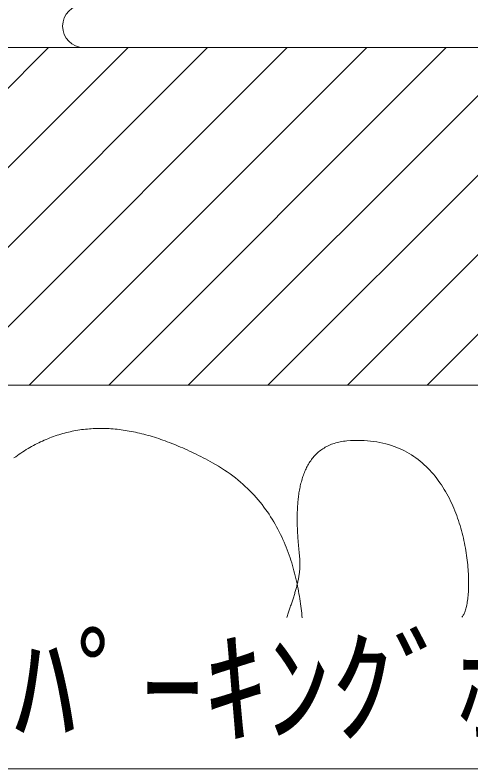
# Model space of a CAD drawing. Units: millimetres, scale not verified. Extents: x -30786 to 1211, y -1298 to 804.
# Drawn here: x 136.3 to 208.3, y -579.4 to -460.4 of the extents above; entities that cross this region are included whole.
import ezdxf
from ezdxf.enums import TextEntityAlignment as Align

# ---------------------------------------------------------------- set-up
doc = ezdxf.new("R2010")
doc.units = ezdxf.units.MM
doc.header["$LTSCALE"] = 8
doc.layers.add('0-0', color=7, linetype='Continuous', lineweight=18)
doc.styles.add('ＭＳ ゴシック', font='')
doc.styles.get('ＭＳ ゴシック').set_extended_font_data('MS Gothic')

msp = doc.modelspace()

# ---------------------------------------------------------------- linework, layer by layer
at = {"layer": '0-0'}
for p, q in [((143.771, -462.137), (143.771, -462.101)), ((290.989, -465.497), (29.982, -465.497)), ((88.213, -518.83), (141.546, -465.497)), ((100.784, -518.83), (154.117, -465.497)), ((113.354, -518.83), (166.688, -465.497)), ((125.925, -518.83), (179.259, -465.497)), ((138.496, -518.83), (191.829, -465.497)), ((147.131, -465.497), (290.989, -465.497)), ((151.067, -518.83), (204.4, -465.497)), ((163.638, -518.83), (216.971, -465.497)), ((176.208, -518.83), (229.542, -465.497)), ((188.779, -518.83), (242.112, -465.497)), ((201.35, -518.83), (254.683, -465.497)), ((29.982, -518.83), (291.008, -518.83))]:
    msp.add_line(p, q, dxfattribs=at)
for points in [[(130.57, -579.43), (270.266, -579.43), (233.763, -461.992)], [(153.982, -526.011), (153.659, -525.959), (153.337, -525.911), (153.015, -525.867), (152.695, -525.827), (152.375, -525.792), (152.057, -525.76), (151.739, -525.732), (151.422, -525.708), (151.107, -525.689), (150.792, -525.673), (150.478, -525.662), (150.165, -525.654), (149.853, -525.651), (149.542, -525.652), (149.232, -525.657), (148.923, -525.666), (148.614, -525.68), (148.307, -525.697), (148, -525.719), (147.694, -525.745), (147.389, -525.775), (147.085, -525.809), (146.782, -525.847), (146.479, -525.89), (146.178, -525.937), (145.877, -525.988), (145.577, -526.043), (145.278, -526.103), (144.979, -526.167), (144.682, -526.235), (144.385, -526.307), (144.089, -526.384), (143.794, -526.465), (143.499, -526.55), (143.206, -526.64), (142.913, -526.734), (142.621, -526.832), (142.329, -526.935), (142.039, -527.042)], [(167.436, -531.067), (167.069, -530.866), (166.703, -530.669), (166.339, -530.475), (165.975, -530.285), (165.613, -530.098), (165.252, -529.915), (164.892, -529.736), (164.534, -529.561), (164.176, -529.389), (163.82, -529.221), (163.465, -529.057), (163.112, -528.897), (162.759, -528.74), (162.408, -528.587), (162.057, -528.438), (161.708, -528.292), (161.36, -528.151), (161.014, -528.013), (160.668, -527.879), (160.323, -527.748), (159.98, -527.622), (159.638, -527.499), (159.296, -527.381), (158.956, -527.266), (158.617, -527.155), (158.279, -527.048), (157.943, -526.944), (157.607, -526.845), (157.272, -526.75), (156.938, -526.658), (156.606, -526.57), (156.274, -526.487), (155.944, -526.407), (155.614, -526.331), (155.286, -526.259), (154.959, -526.191), (154.632, -526.127), (154.307, -526.067), (153.982, -526.011)], [(142.039, -527.042), (141.749, -527.154), (141.459, -527.269), (141.171, -527.389), (140.883, -527.514), (140.596, -527.643), (140.309, -527.776), (140.024, -527.914), (139.739, -528.056), (139.454, -528.203), (139.17, -528.354), (138.887, -528.51), (138.605, -528.67), (138.323, -528.834), (138.042, -529.003), (137.761, -529.177), (137.482, -529.355), (137.202, -529.537), (136.924, -529.725), (136.646, -529.916), (136.368, -530.112), (136.091, -530.313)], [(188.687, -527.622), (188.42, -527.649), (188.158, -527.682), (187.902, -527.721), (187.652, -527.767), (187.407, -527.818), (187.168, -527.875), (186.935, -527.938), (186.707, -528.007), (186.485, -528.081), (186.269, -528.16), (186.057, -528.245), (185.851, -528.335), (185.65, -528.431), (185.455, -528.531), (185.264, -528.637), (185.078, -528.747), (184.898, -528.862), (184.722, -528.982), (184.552, -529.106), (184.386, -529.235), (184.224, -529.368), (184.068, -529.506), (183.916, -529.648), (183.769, -529.794), (183.626, -529.944), (183.487, -530.097), (183.353, -530.255), (183.224, -530.416), (183.098, -530.582), (182.977, -530.75), (182.86, -530.922), (182.746, -531.098), (182.637, -531.276), (182.532, -531.458), (182.431, -531.643), (182.333, -531.831), (182.239, -532.021), (182.149, -532.215), (182.063, -532.411)], [(200.593, -531.107), (200.27, -530.837), (199.939, -530.575), (199.599, -530.322), (199.251, -530.078), (198.894, -529.843), (198.528, -529.618), (198.153, -529.403), (197.77, -529.198), (197.378, -529.004), (196.976, -528.82), (196.566, -528.648), (196.146, -528.487), (195.717, -528.337), (195.279, -528.199), (194.831, -528.074), (194.373, -527.961), (193.906, -527.861), (193.43, -527.774), (192.943, -527.7), (192.447, -527.64), (191.94, -527.593), (191.424, -527.561), (190.897, -527.543), (190.36, -527.54), (189.813, -527.552), (189.255, -527.579), (188.687, -527.622)], [(176.89, -539.995), (176.643, -539.603), (176.388, -539.214), (176.125, -538.828), (175.853, -538.445), (175.572, -538.064), (175.283, -537.687), (174.985, -537.313), (174.677, -536.943), (174.361, -536.577), (174.035, -536.214), (173.7, -535.856), (173.355, -535.501), (173, -535.151), (172.635, -534.805), (172.261, -534.465), (171.876, -534.128), (171.481, -533.797), (171.075, -533.471), (170.659, -533.151), (170.232, -532.835), (169.794, -532.526), (169.345, -532.222), (168.885, -531.924), (168.414, -531.632), (167.931, -531.346), (167.436, -531.067)], [(207.55, -545.319), (207.488, -544.934), (207.421, -544.548), (207.349, -544.159), (207.272, -543.768), (207.189, -543.376), (207.101, -542.983), (207.007, -542.588), (206.908, -542.193), (206.803, -541.797), (206.692, -541.401), (206.576, -541.005), (206.453, -540.61), (206.325, -540.215), (206.19, -539.821), (206.049, -539.429), (205.902, -539.038), (205.749, -538.649), (205.589, -538.261), (205.422, -537.877), (205.249, -537.494), (205.07, -537.115), (204.883, -536.739), (204.69, -536.366), (204.489, -535.998), (204.282, -535.633), (204.067, -535.272), (203.846, -534.916), (203.617, -534.565), (203.38, -534.22), (203.137, -533.879), (202.885, -533.545), (202.626, -533.216), (202.36, -532.894), (202.085, -532.578), (201.803, -532.269), (201.512, -531.967), (201.214, -531.673), (200.908, -531.386), (200.593, -531.107)], [(182.063, -532.411), (181.98, -532.609), (181.901, -532.811), (181.825, -533.014), (181.752, -533.22), (181.683, -533.428), (181.617, -533.638), (181.554, -533.85), (181.494, -534.065), (181.438, -534.28), (181.384, -534.498), (181.333, -534.717), (181.286, -534.938), (181.241, -535.16), (181.198, -535.384), (181.159, -535.608), (181.122, -535.834), (181.088, -536.061), (181.056, -536.289), (181.027, -536.518), (181, -536.747), (180.975, -536.977), (180.953, -537.208), (180.933, -537.439), (180.915, -537.67), (180.899, -537.902), (180.885, -538.134), (180.873, -538.366), (180.863, -538.598), (180.854, -538.83), (180.848, -539.062), (180.843, -539.293), (180.84, -539.524), (180.839, -539.755), (180.839, -539.985), (180.84, -540.214), (180.843, -540.442), (180.847, -540.67), (180.853, -540.897), (180.859, -541.122)], [(181.637, -555.593), (181.599, -555.224), (181.559, -554.852), (181.516, -554.477), (181.469, -554.098), (181.42, -553.716), (181.368, -553.331), (181.312, -552.943), (181.252, -552.553), (181.189, -552.16), (181.122, -551.764), (181.052, -551.367), (180.977, -550.967), (180.897, -550.566), (180.814, -550.163), (180.726, -549.758), (180.633, -549.352), (180.536, -548.945), (180.433, -548.536), (180.326, -548.127), (180.213, -547.717), (180.095, -547.306), (179.971, -546.895), (179.842, -546.484), (179.707, -546.073), (179.566, -545.661), (179.419, -545.25), (179.266, -544.839), (179.106, -544.429), (178.94, -544.019), (178.767, -543.61), (178.588, -543.203), (178.401, -542.796), (178.208, -542.391), (178.007, -541.987), (177.799, -541.585), (177.583, -541.184), (177.36, -540.786), (177.129, -540.389), (176.89, -539.995)], [(180.859, -541.122), (180.867, -541.347), (180.876, -541.57), (180.886, -541.791), (180.897, -542.012), (180.909, -542.231), (180.921, -542.448), (180.935, -542.663), (180.949, -542.877), (180.964, -543.088), (180.979, -543.298), (180.995, -543.505), (181.011, -543.71), (181.028, -543.913), (181.045, -544.114), (181.063, -544.312), (181.081, -544.507), (181.098, -544.7), (181.116, -544.89), (181.134, -545.076), (181.152, -545.26), (181.17, -545.441), (181.188, -545.619), (181.205, -545.793), (181.222, -545.965), (181.238, -546.133), (181.251, -546.302), (181.262, -546.47), (181.269, -546.637), (181.274, -546.805), (181.276, -546.972), (181.275, -547.139), (181.272, -547.305), (181.266, -547.471), (181.258, -547.637), (181.248, -547.803), (181.235, -547.969), (181.22, -548.134), (181.202, -548.299), (181.183, -548.464)], [(206.867, -555.473), (206.942, -555.371), (207.013, -555.27), (207.081, -555.168), (207.147, -555.058), (207.211, -554.936), (207.273, -554.801), (207.333, -554.654), (207.39, -554.496), (207.445, -554.326), (207.497, -554.145), (207.547, -553.953), (207.594, -553.751), (207.638, -553.538), (207.68, -553.316), (207.718, -553.083), (207.754, -552.841), (207.787, -552.59), (207.816, -552.331), (207.842, -552.062), (207.865, -551.785), (207.884, -551.5), (207.9, -551.208), (207.912, -550.908), (207.92, -550.6), (207.925, -550.286), (207.926, -549.965), (207.923, -549.638), (207.916, -549.305), (207.905, -548.966), (207.889, -548.621), (207.87, -548.272), (207.846, -547.917), (207.818, -547.557), (207.785, -547.194), (207.747, -546.826), (207.705, -546.454), (207.658, -546.079), (207.606, -545.7), (207.55, -545.319)], [(181.183, -548.464), (181.162, -548.629), (181.138, -548.794), (181.113, -548.958), (181.086, -549.122), (181.056, -549.286), (181.026, -549.45), (180.993, -549.614), (180.959, -549.778), (180.923, -549.941), (180.886, -550.105), (180.847, -550.268), (180.807, -550.431), (180.766, -550.595), (180.723, -550.758), (180.679, -550.921), (180.634, -551.084), (180.588, -551.247), (180.541, -551.41), (180.493, -551.573), (180.444, -551.736), (180.394, -551.899), (180.343, -552.062), (180.292, -552.225), (180.24, -552.388), (180.187, -552.551), (180.134, -552.714), (180.081, -552.877), (180.027, -553.04), (179.973, -553.204), (179.918, -553.367), (179.863, -553.531), (179.808, -553.694), (179.753, -553.858), (179.698, -554.022), (179.643, -554.186), (179.588, -554.35), (179.533, -554.515), (179.478, -554.679), (179.424, -554.844)], [(179.424, -554.844), (179.37, -555.009), (179.316, -555.174), (179.263, -555.339), (179.211, -555.505)]]:
    msp.add_lwpolyline(points, dxfattribs=at)
for centre, start, end in [((147.131, -462.101), 90, 180), ((147.131, -462.137), 180, 270)]:
    msp.add_arc(centre, 3.36, start, end, dxfattribs=at)

# ---------------------------------------------------------------- texts
at = {"layer": '0-0', "color": 4, "style": 'ＭＳ ゴシック'}
msp.add_text('ﾊﾟｰｷﾝｸﾞﾎﾞﾝﾄﾞ', height=14.66, dxfattribs=at).set_placement((136.071, -578.328), align=Align.BOTTOM_LEFT)

doc.saveas('drawing.dxf')
